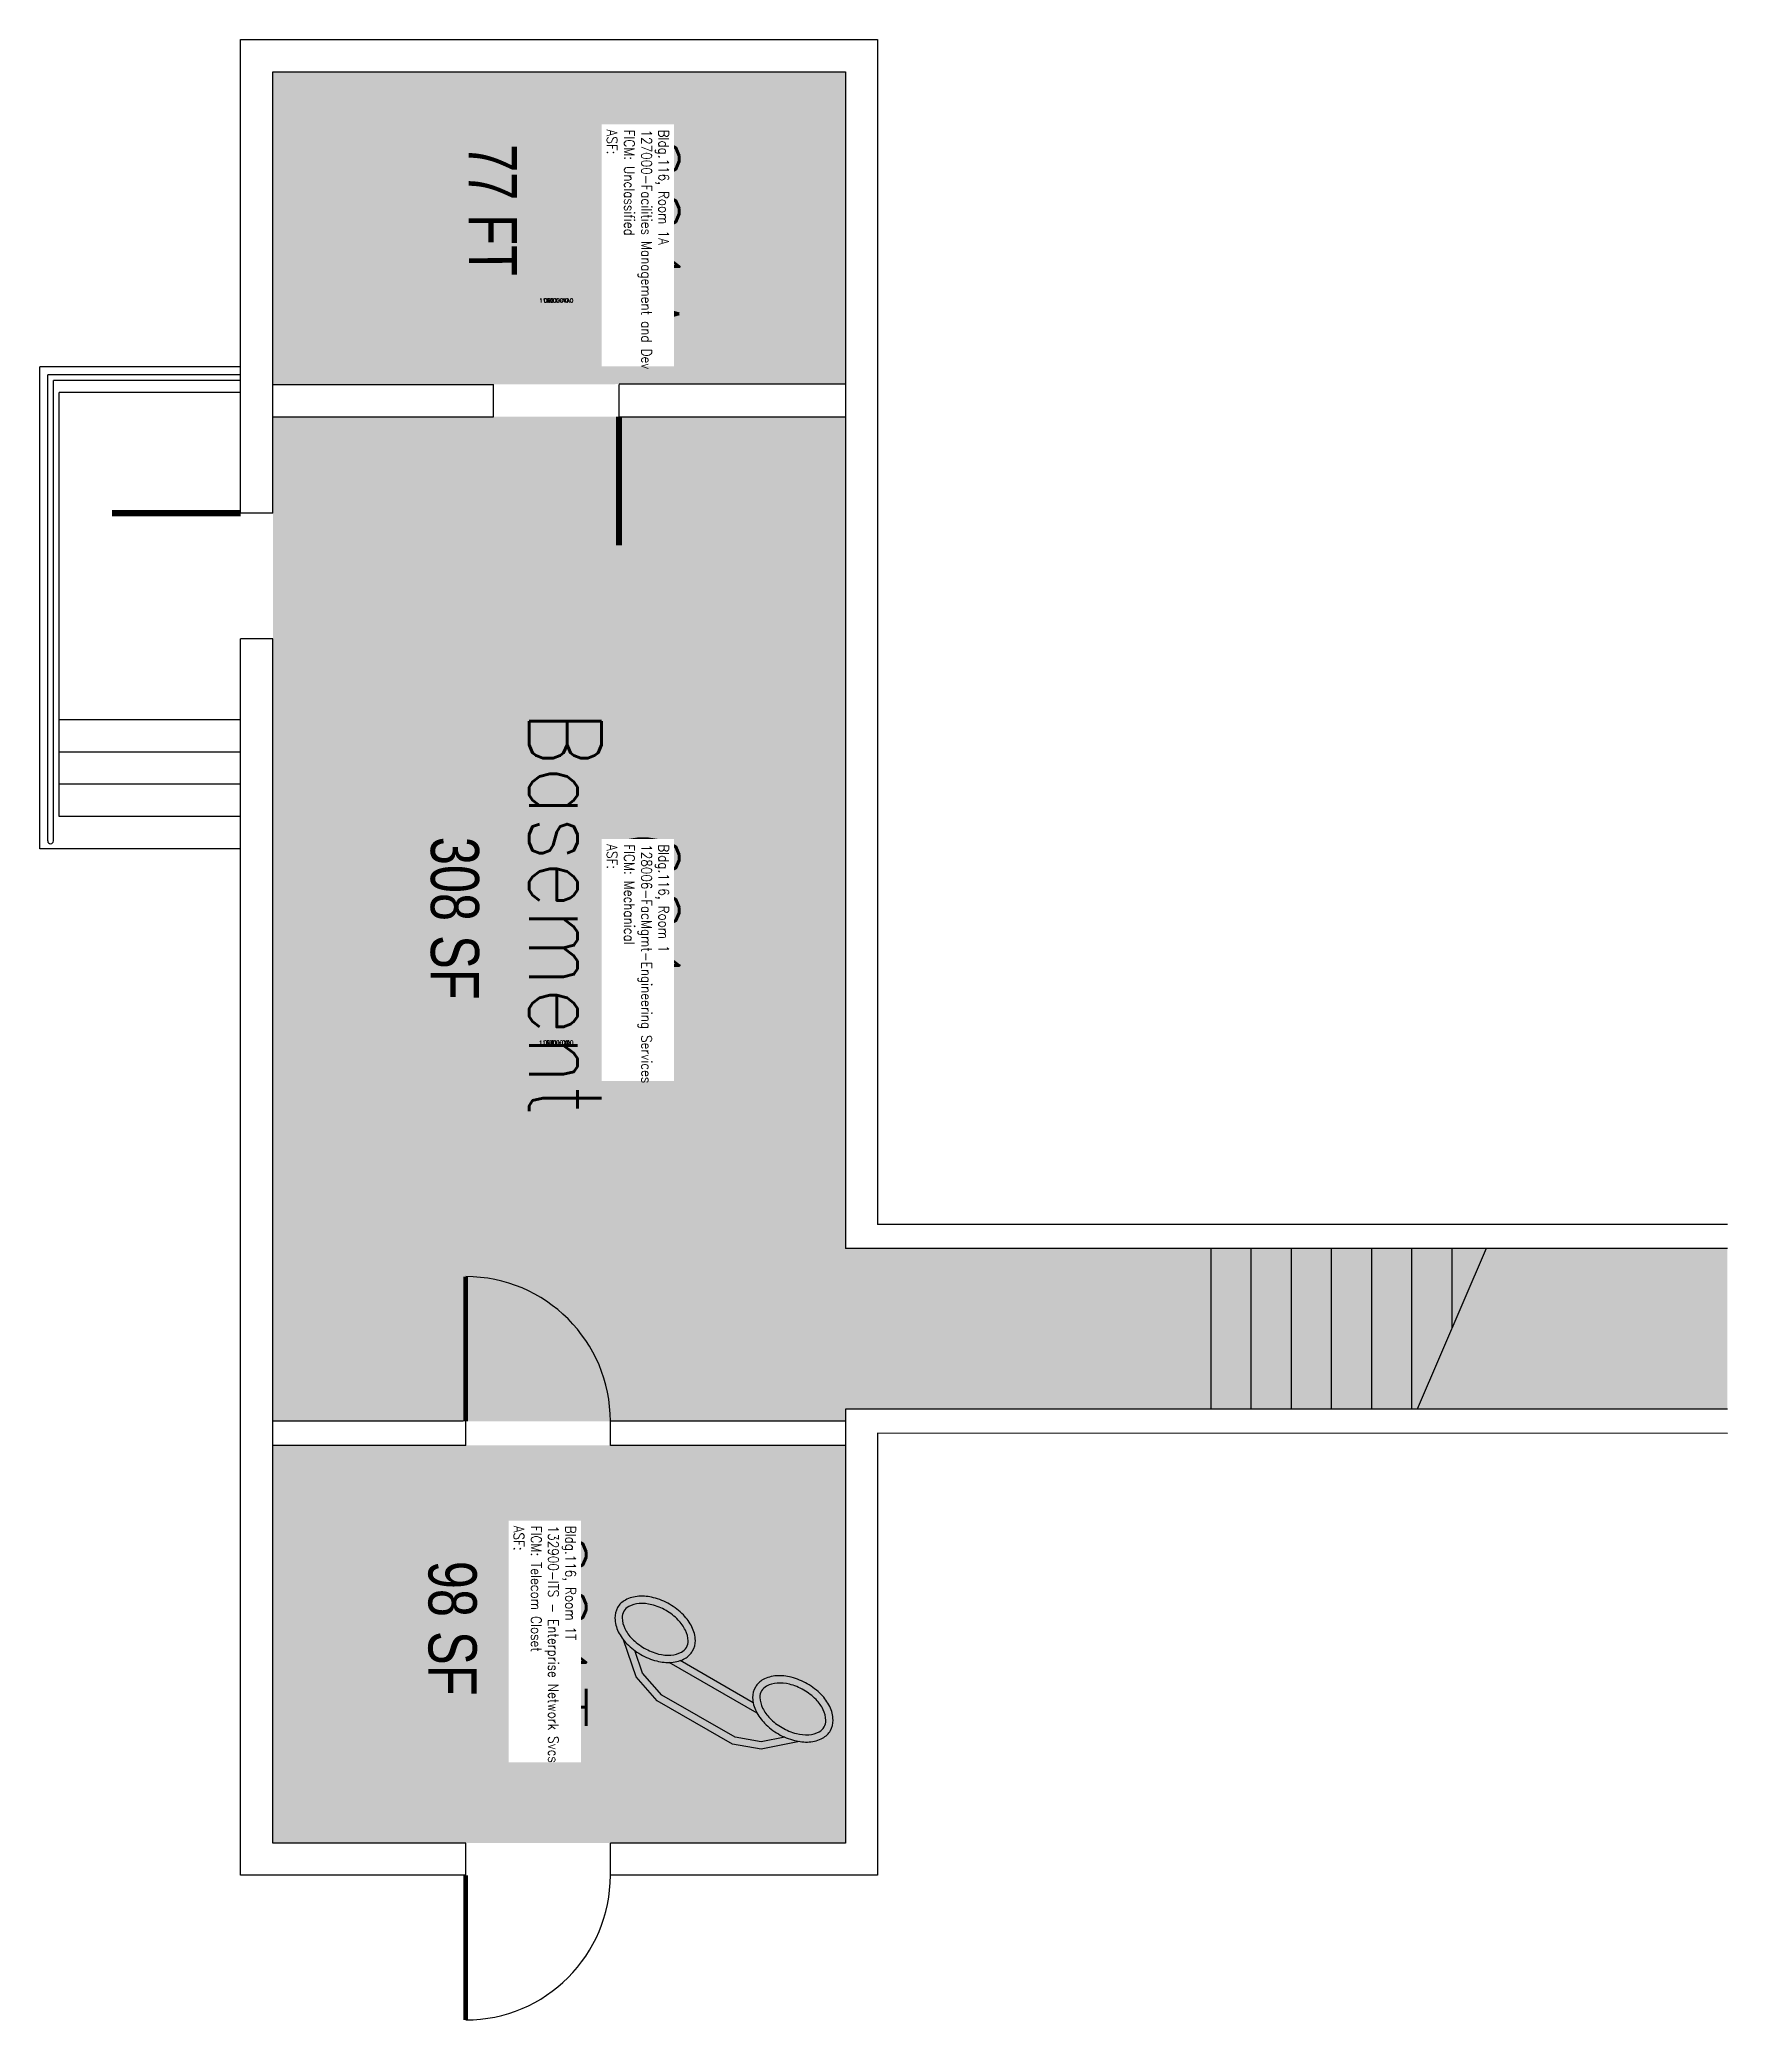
# Model space of a CAD drawing. Header units: inches. Extents: x -50 to 370, y 0 to 1017.
# Drawn here: x -50 to 370, y 523.5 to 1016.9 of the extents above; entities outside this region: 2.
import ezdxf
from ezdxf.enums import TextEntityAlignment as Align

# ---------------------------------------------------------------- set-up
doc = ezdxf.new("R2010")
doc.units = ezdxf.units.IN
doc.header["$LTSCALE"] = 50
doc.header["$MEASUREMENT"] = 0
doc.layers.get('0').update_dxf_attribs({"linetype": 'CONTINUOUS'})
for name, color, linetype in [('A-DOOR', 2, 'CONTINUOUS'), ('A-FLOR', 3, 'CONTINUOUS'), ('A-IDEN-ICON', 4, 'CONTINUOUS'), ('A-IDEN-RNUM', 7, 'CONTINUOUS'), ('A-IDEN-SNUM', 4, 'CONTINUOUS'), ('A-IDEN-TEXT', 4, 'CONTINUOUS'), ('A-IDEN-VNUM', 4, 'CONTINUOUS'), ('A-WALL', 5, 'CONTINUOUS'), ('AREA-TEXT', 3, 'CONTINUOUS'), ('Rooms-Category-Color', 7, 'CONTINUOUS'), ('Rooms-College-Color', 7, 'CONTINUOUS'), ('Rooms-Department-Color', 7, 'CONTINUOUS'), ('Rooms-Division-Color', 7, 'CONTINUOUS'), ('Rooms-Information', 7, 'CONTINUOUS')]:
    doc.layers.add(name, color=color, linetype=linetype)
doc.styles.add('AREA', font='arial.ttf', dxfattribs={"width": 0.75, "height": 12})
doc.styles.add('ROOMSNUMBER', font='txt.shx', dxfattribs={"height": 0.08333})
doc.styles.add('ROOMVNUMBER', font='simplex.shx', dxfattribs={"width": 0.85})

# ---------------------------------------------------------------- blocks, each defined once
blk = doc.blocks.new('CPPHONE')
for p, q in [((0.0169, 0.0279), (-0.0182, -0.0329)), ((0.0096, 0.0252), (-0.0196, -0.0252))]:
    blk.add_line(p, q)
for points in [[(0.0288, 0.0786, 0.139889), (0.0216, 0.0804, 0.107118), (0.0122, 0.0781, 0.079812), (0.0039, 0.0722, 0.067459), (-0.0035, 0.0626, 0.067459), (-0.008, 0.0515, 0.079812), (-0.009, 0.0413, 0.107118), (-0.0064, 0.032, 0.139889), (-0.0012, 0.0267, 0.139889), (0.0061, 0.0248, 0.107118), (0.0155, 0.0272, 0.079812), (0.0238, 0.0331, 0.067459), (0.0312, 0.0426, 0.067459), (0.0357, 0.0538, 0.079812), (0.0367, 0.0639, 0.107118), (0.034, 0.0732, 0.139889)], [(0.0263, 0.0743, 0.139889), (0.0218, 0.0754, 0.107118), (0.0144, 0.0736, 0.079812), (0.0074, 0.0686, 0.067459), (0.0008, 0.0601, 0.067459), (-0.0032, 0.0502, 0.079812), (-0.004, 0.0417, 0.107118), (-0.0019, 0.0344, 0.139889), (0.0013, 0.031, 0.139889), (0.0059, 0.0298, 0.107118), (0.0133, 0.0317, 0.079812), (0.0203, 0.0367, 0.067459), (0.0268, 0.0451, 0.067459), (0.0309, 0.055, 0.079812), (0.0317, 0.0636, 0.107118), (0.0296, 0.0709, 0.139889)], [(-0.0262, -0.0167, 0.139889), (-0.0334, -0.0148, 0.107118), (-0.0428, -0.0172, 0.079812), (-0.0511, -0.0231, 0.067459), (-0.0585, -0.0326, 0.067459), (-0.063, -0.0438, 0.079812), (-0.064, -0.0539, 0.107118), (-0.0614, -0.0632, 0.139889), (-0.0562, -0.0686, 0.139889), (-0.0489, -0.0704, 0.107118), (-0.0395, -0.0681, 0.079812), (-0.0312, -0.0622, 0.067459), (-0.0238, -0.0526, 0.067459), (-0.0193, -0.0415, 0.079812), (-0.0183, -0.0313, 0.107118), (-0.021, -0.022, 0.139889)], [(-0.0287, -0.021, 0.139889), (-0.0332, -0.0198, 0.107118), (-0.0406, -0.0217, 0.079812), (-0.0476, -0.0267, 0.067459), (-0.0542, -0.0351, 0.067459), (-0.0582, -0.045, 0.079812), (-0.059, -0.0536, 0.107118), (-0.0569, -0.0609, 0.139889), (-0.0537, -0.0643, 0.139889), (-0.0491, -0.0654, 0.107118), (-0.0417, -0.0636, 0.079812), (-0.0347, -0.0586, 0.067459), (-0.0282, -0.0501, 0.067459), (-0.0241, -0.0402, 0.079812), (-0.0233, -0.0317, 0.107118), (-0.0254, -0.0244, 0.139889)]]:
    blk.add_lwpolyline(points, format="xyb", close=True)
for points in [[(0.0364, 0.0572), (0.0417, 0.0308), (0.0382, 0.0108), (0.0082, -0.0411), (-0.0083, -0.0558), (-0.0338, -0.0645)], [(0.0334, 0.047), (0.0366, 0.0307), (0.0334, 0.0126), (0.0043, -0.0379), (-0.0109, -0.0514), (-0.0265, -0.0567)]]:
    blk.add_lwpolyline(points)

msp = doc.modelspace()

# ---------------------------------------------------------------- hatches: boundary and pattern name
at = {"layer": 'Rooms-Category-Color', "true_color": 0xadadad}
for points in [[(8.04, 1008.91), (150.54, 1008.91), (150.54, 931.24), (8.04, 931.06)], [(8.04, 673.06), (150.53, 673.05), (150.53, 676.05), (370.03, 676.04), (370.03, 716.04), (150.53, 716.05), (150.54, 923.06), (8.04, 923.06)], [(8.04, 667.06), (150.53, 667.05), (150.53, 568.05), (8.04, 568.06)]]:
    msp.add_hatch(color=253, dxfattribs=at).paths.add_polyline_path(points)
at = {"layer": 'Rooms-College-Color', "true_color": 0xadadad}
for points in [[(8.04, 1008.91), (150.54, 1008.91), (150.54, 931.24), (8.04, 931.06)], [(8.04, 673.06), (150.53, 673.05), (150.53, 676.05), (370.03, 676.04), (370.03, 716.04), (150.53, 716.05), (150.54, 923.06), (8.04, 923.06)], [(8.04, 667.06), (150.53, 667.05), (150.53, 568.05), (8.04, 568.06)]]:
    msp.add_hatch(color=253, dxfattribs=at).paths.add_polyline_path(points)
at = {"layer": 'Rooms-Department-Color', "true_color": 0xacacac}
for points in [[(8.04, 1008.91), (150.54, 1008.91), (150.54, 931.24), (8.04, 931.06)], [(8.04, 673.06), (150.53, 673.05), (150.53, 676.05), (370.03, 676.04), (370.03, 716.04), (150.53, 716.05), (150.54, 923.06), (8.04, 923.06)], [(8.04, 667.06), (150.53, 667.05), (150.53, 568.05), (8.04, 568.06)]]:
    msp.add_hatch(color=253, dxfattribs=at).paths.add_polyline_path(points)
at = {"layer": 'Rooms-Division-Color', "true_color": 0xadadad}
for points in [[(8.04, 1008.91), (150.54, 1008.91), (150.54, 931.24), (8.04, 931.06)], [(8.04, 673.06), (150.53, 673.05), (150.53, 676.05), (370.03, 676.04), (370.03, 716.04), (150.53, 716.05), (150.54, 923.06), (8.04, 923.06)], [(8.04, 667.06), (150.53, 667.05), (150.53, 568.05), (8.04, 568.06)]]:
    msp.add_hatch(color=253, dxfattribs=at).paths.add_polyline_path(points)

# ---------------------------------------------------------------- linework, layer by layer
at = {"layer": 'A-DOOR'}
for points in [[(94.21, 923.06, 1.5, 1.5, 0), (94.22, 891.06, 0, 0, 0), (94.97, 891.06, 0, 0, -0.414214), (62.96, 923.06, 0, 0, -0.414214)], [(0, 899.06, 1.5, 1.5, 0), (-32, 899.06, 0, 0, 0), (-32, 899.81, 0, 0, 0.414214), (0, 867.81, 0, 0, 0.414214)]]:
    msp.add_lwpolyline(points, format="xyseb", dxfattribs=at)
at = {"layer": 'A-DOOR', "const_width": 1.2}
for points in [[(56.04, 673.05), (56.04, 709.05)], [(56.04, 560.05), (56.04, 524.05)]]:
    msp.add_lwpolyline(points, dxfattribs=at)
at = {"layer": 'A-DOOR'}
for centre, start, end in [((56.04, 673.05), 0, 90), ((56.04, 560.05), 270, 0)]:
    msp.add_arc(centre, 36, start, end, dxfattribs=at)
at = {"layer": 'A-FLOR'}
for p, q in [((0, 935.5), (-50, 935.5)), ((-50, 815.5), (-50, 935.5)), ((0, 933.5), (-48, 933.5)), ((-48, 817.5), (-48, 933.5)), ((0, 932.06), (-46.56, 932.06)), ((-46.56, 817.5), (-46.56, 932.06)), ((0, 929.06), (-45.12, 929.06)), ((-45.12, 823.54), (-45.12, 929.06)), ((0, 847.66), (-45.12, 847.66)), ((0, 839.62), (-45.12, 839.62)), ((0, 831.58), (-45.12, 831.58)), ((0, 823.54), (-45.12, 823.54)), ((0, 815.5), (-50, 815.5)), ((241.53, 676.05), (241.53, 716.04)), ((251.53, 676.05), (251.53, 716.04)), ((261.53, 676.04), (261.53, 716.04)), ((271.53, 676.04), (271.53, 716.04)), ((281.53, 676.04), (281.53, 716.04)), ((291.53, 676.04), (291.53, 716.04)), ((310.02, 716.04), (292.82, 676.04)), ((301.53, 696.29), (301.53, 716.04))]:
    msp.add_line(p, q, dxfattribs=at)
msp.add_arc((-47.28, 817.5), 0.72, 180, 360, dxfattribs=at)
at = {"layer": 'A-WALL'}
for p, q in [((0, 899.06), (0, 1016.91)), ((0, 1016.91), (158.54, 1016.91)), ((158.53, 1016.91), (158.53, 722.05)), ((8.04, 899.06), (8.04, 1008.91)), ((8.04, 1008.91), (150.54, 1008.91)), ((150.54, 1008.91), (150.53, 716.05)), ((8.04, 931.06), (62.96, 931.06)), ((62.96, 923.06), (62.96, 931.06)), ((94.21, 931.24), (150.54, 931.24)), ((94.21, 923.06), (94.21, 931.06)), ((8.04, 923.06), (62.96, 923.06)), ((94.21, 923.06), (150.54, 923.06)), ((8.04, 899.06), (0, 899.06)), ((0, 560.06), (0, 867.81)), ((8.04, 867.81), (0, 867.81)), ((8.04, 568.06), (8.05, 867.81)), ((370.03, 722.04), (158.53, 722.05)), ((370.03, 716.04), (150.53, 716.05)), ((150.53, 676.05), (150.53, 568.05)), ((370.03, 676.04), (150.53, 676.05)), ((55.43, 673.05), (8.04, 673.06)), ((56.04, 667.05), (56.04, 673.05)), ((150.53, 673.05), (92.04, 673.05)), ((92.04, 667.05), (92.04, 673.05)), ((56.04, 667.05), (8.04, 667.06)), ((150.53, 667.05), (92.04, 667.05)), ((158.53, 670.05), (158.52, 560.05)), ((370.03, 670.04), (158.53, 670.05)), ((56.04, 568.05), (8.04, 568.06)), ((56.04, 560.05), (56.04, 568.05)), ((150.53, 568.05), (92.04, 568.05)), ((92.04, 560.05), (92.04, 568.05)), ((56.04, 560.05), (0, 560.06)), ((158.52, 560.05), (92.04, 560.05)), ((0, 0), (1, 0)), ((0, 0), (1, 0))]:
    msp.add_line(p, q, dxfattribs=at)

# ---------------------------------------------------------------- block references
at = {"layer": 'A-IDEN-ICON', "xscale": 360.0000000025632, "yscale": 360.0000000025632, "zscale": 360.0000000025632, "rotation": 270}
msp.add_blockref('CPPHONE', (118.52, 606.45), dxfattribs=at)

# ---------------------------------------------------------------- texts
at = {"layer": 'A-IDEN-RNUM', "style": 'ROOMSNUMBER'}
for s, p in [('0001-A0', (78.55, 951.99)), ('0001-00', (78.55, 767.28)), ('0001-T0', (78.55, 591.86))]:
    msp.add_text(s, height=1, dxfattribs=at).set_placement(p, align=Align.MIDDLE)
at = {"layer": 'A-IDEN-SNUM', "style": 'ROOMSNUMBER'}
for s, p in [('11600001A0', (78.55, 951.99)), ('1160000100', (78.55, 767.28)), ('11600001T0', (78.55, 591.86))]:
    msp.add_text(s, height=1, dxfattribs=at).set_placement(p, align=Align.MIDDLE)
at = {"layer": 'A-IDEN-TEXT', "style": 'ROOMVNUMBER', "width": 0.85}
msp.add_text('Basement', height=18, rotation=270, dxfattribs=at).set_placement((80.83, 799.4), align=Align.MIDDLE)
at = {"layer": 'A-IDEN-VNUM', "style": 'ROOMVNUMBER', "width": 0.85}
for s, p in [('001A', (100.19, 968.31)), ('001', (100.19, 800.27)), ('001T', (77, 621.55))]:
    msp.add_text(s, height=18, rotation=270, dxfattribs=at).set_placement(p, align=Align.MIDDLE)
at = {"layer": 'AREA-TEXT', "style": 'AREA', "width": 0.75}
for s, rotation, p in [('77 FT', 270.0747, (62.8, 974.52)), ('308 SF', 270, (53.35, 798.25)), ('98 SF', 270, (52.77, 621.55))]:
    msp.add_text(s, height=12, rotation=rotation, dxfattribs=at).set_placement(p, align=Align.MIDDLE_CENTER)

# ---------------------------------------------------------------- next in the draw order: texts
at = {"layer": 'Rooms-Information', "char_height": 2.5714, "width": 57.6, "attachment_point": 7, "rotation": 270, "style": 'ROOMVNUMBER', "bg_fill": 3, "box_fill_scale": 1.5, "bg_fill_color": 256, "bg_fill_true_color": 13158600, "bg_fill_transparency": 0}
for s, insert in [('Bldg.116, Room 1A^M^J127000-Facilities Management and Dev^M^JFICM: Unclassified^M^JASF: ', (91.19, 994.53)), ('Bldg.116, Room 1^M^J128006-FacMgmt-Engineering Services^M^JFICM: Mechanical^M^JASF: ', (91.19, 816.66)), ('Bldg.116, Room 1T^M^J132900-ITS - Enterprise Network Svcs^M^JFICM: Telecom Closet^M^JASF: ', (68, 647.05))]:
    msp.add_mtext(s, dxfattribs=dict(at, insert=insert))

doc.saveas('drawing.dxf')
